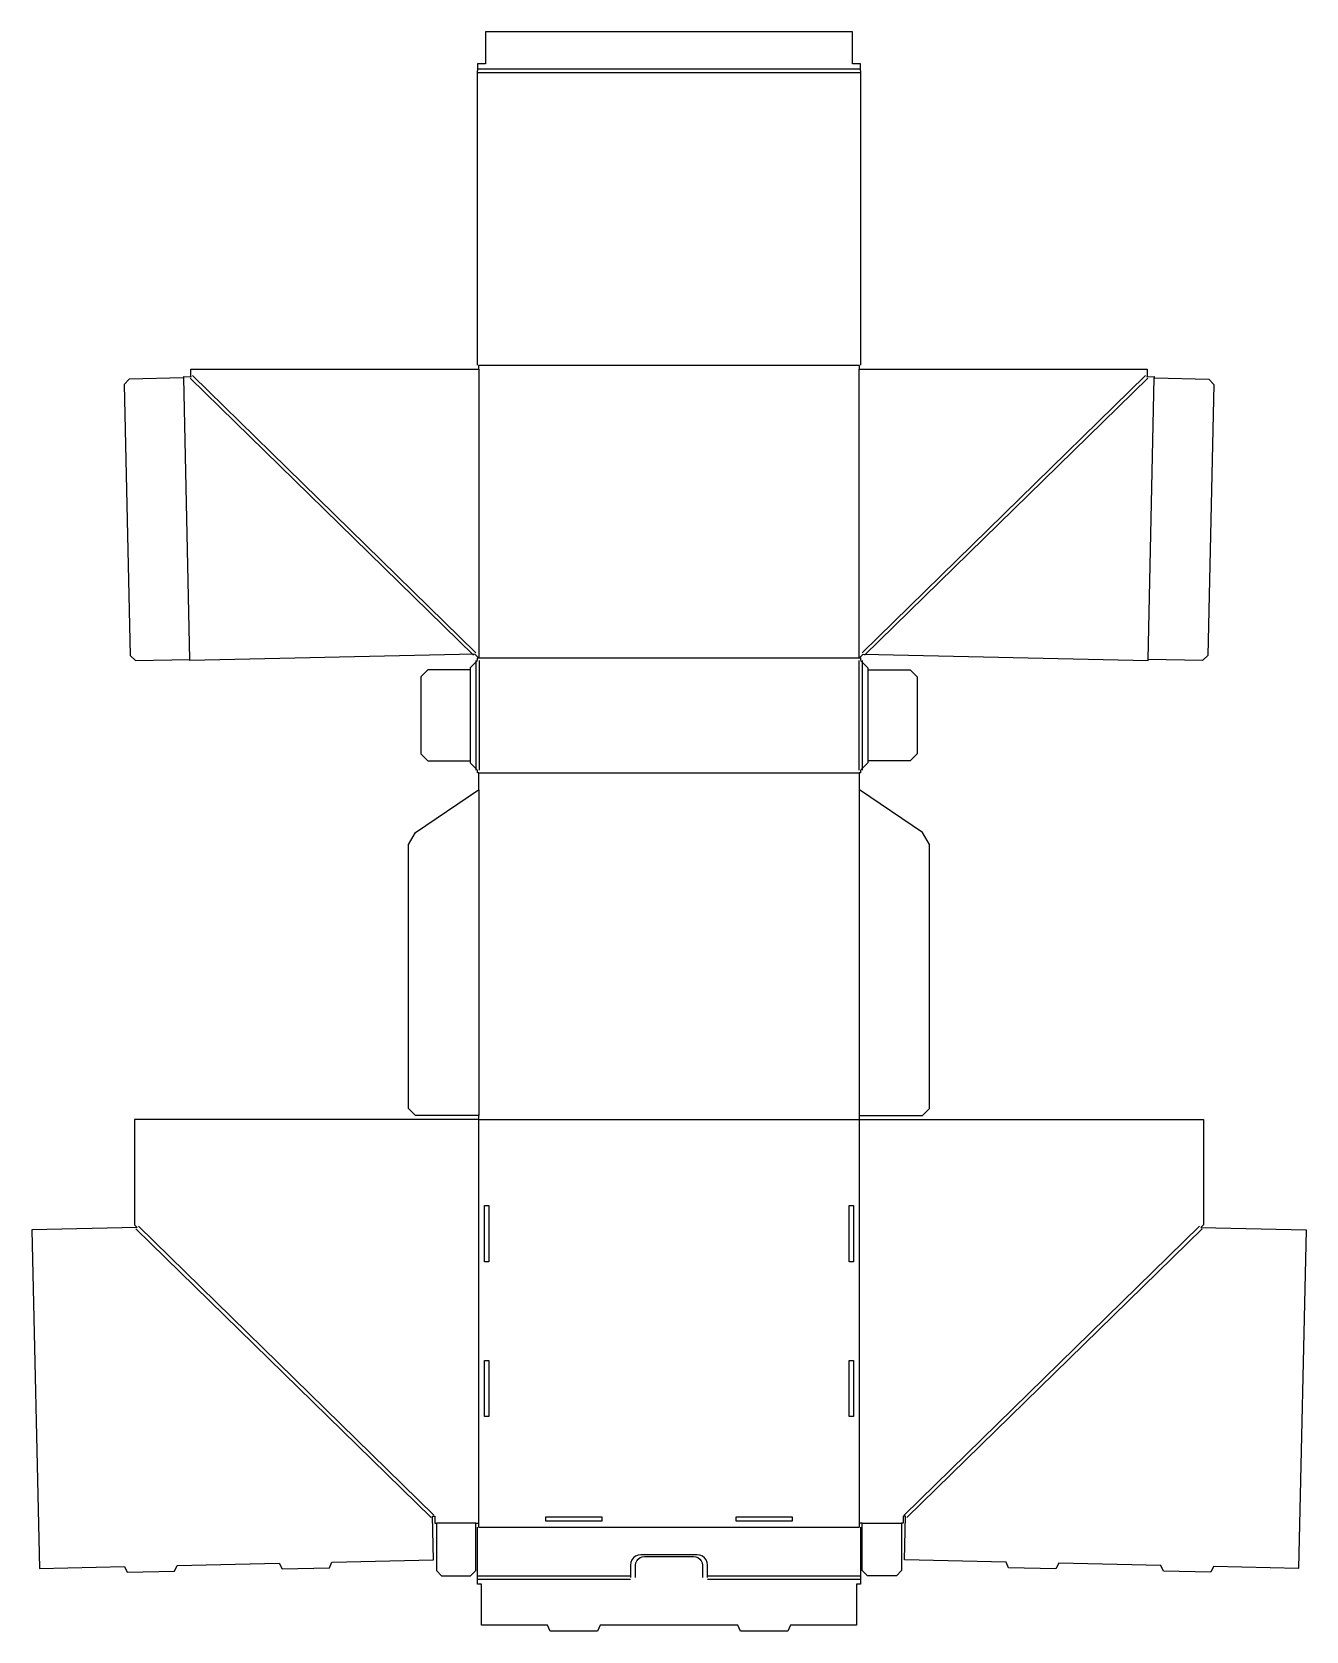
# Model space of a CAD drawing. Header units: millimetres. Extents: x 0 to 725, y 0 to 911.
import ezdxf

# ---------------------------------------------------------------- set-up
doc = ezdxf.new("R2010")
doc.units = ezdxf.units.MM
doc.layers.add('CREASE', color=5, linetype='CONTINUOUS')
doc.layers.add('CUT', color=1, linetype='CONTINUOUS')

msp = doc.modelspace()

# ---------------------------------------------------------------- linework, layer by layer
at = {"layer": 'CREASE'}
for p, q in [((253.66, 889.62), (471.81, 889.62)), ((253.66, 887.62), (471.81, 887.62)), ((254.35, 720.86), (471.13, 720.86)), ((89.94, 553.29), (86.41, 713.61)), ((90.0307, 713.5251), (251.4207, 555.6551)), ((91.4293, 714.9549), (252.8193, 557.0849)), ((254.41, 718.57), (254.41, 554.13)), ((471.07, 554.13), (471.07, 718.57)), ((634.0507, 714.9549), (472.6607, 557.0849)), ((635.4493, 713.5251), (474.0593, 555.6551)), ((635.54, 553.29), (639.07, 713.61)), ((249.46, 547.43), (249.46, 495.48)), ((252.66, 552.63), (252.66, 490.28)), ((254.41, 554.13), (471.07, 554.13)), ((254.66, 552.63), (254.66, 490.28)), ((470.82, 552.63), (470.82, 490.28)), ((472.82, 552.63), (472.82, 490.28)), ((476.02, 547.43), (476.02, 495.48)), ((254.41, 488.78), (471.07, 488.78)), ((254.41, 479.08), (254.41, 293.57)), ((471.07, 479.08), (471.07, 293.57)), ((254.41, 61.5), (254.41, 291.28)), ((254.41, 291.28), (471.07, 291.28)), ((471.07, 291.28), (471.07, 61.5)), ((59.2107, 229.0951), (227.3607, 64.6151)), ((60.6093, 230.5249), (228.7593, 66.0449)), ((664.8707, 230.5249), (496.7207, 66.0449)), ((666.2693, 229.0951), (498.1193, 64.6151)), ((252.67, 61.5), (230.28, 61.5)), ((254.35, 59.21), (471.13, 59.21)), ((472.81, 61.5), (495.2, 61.5)), ((253.66, 31.46), (340.8, 31.46)), ((253.66, 29.46), (340.8, 29.46)), ((384.68, 31.46), (471.81, 31.46)), ((384.68, 29.46), (471.81, 29.46))]:
    msp.add_line(p, q, dxfattribs=at)
at = {"layer": 'CUT'}
for p, q in [((467.24, 910.62), (258.24, 910.62)), ((258.24, 910.62), (258.24, 892.45)), ((467.24, 892.45), (467.24, 910.62)), ((258.24, 892.45), (253.66, 892.45)), ((253.66, 892.45), (253.66, 888.7)), ((471.81, 892.45), (467.24, 892.45)), ((471.81, 888.7), (471.81, 892.45)), ((253.66, 720.94), (253.66, 888.54)), ((471.81, 888.54), (471.81, 720.94)), ((254.41, 718.57), (254.41, 720.78)), ((471.07, 720.78), (471.07, 718.57)), ((55.42, 712.92), (52.49, 709.87)), ((86.33, 713.6082), (55.42, 712.92)), ((86.4171, 713.6102), (86.4, 714.39)), ((86.4, 714.39), (90.73, 714.24)), ((90.47, 714.74), (90.47, 718.57)), ((90.47, 718.57), (254.33, 718.57)), ((90.73, 714.24), (90.47, 714.74)), ((471.15, 718.57), (635.01, 718.57)), ((635.01, 714.74), (634.75, 714.24)), ((634.75, 714.24), (639.08, 714.39)), ((635.01, 718.57), (635.01, 714.74)), ((639.08, 714.39), (639.0629, 713.6102)), ((639.15, 713.6082), (670.06, 712.92)), ((670.06, 712.92), (672.99, 709.87)), ((52.49, 709.87), (55.88, 555.54)), ((672.99, 709.87), (669.6, 555.54)), ((55.88, 555.54), (58.95, 552.61)), ((252.0081, 556.3675), (89.95, 552.78)), ((252.12, 556.37), (254.33, 554.2083)), ((473.36, 556.37), (471.15, 554.2083)), ((473.4719, 556.3675), (635.53, 552.78)), ((669.6, 555.54), (666.53, 552.61)), ((58.95, 552.61), (89.86, 553.2882)), ((89.95, 552.78), (89.9388, 553.29)), ((225.46, 547.43), (221.46, 543.43)), ((249.38, 547.43), (225.46, 547.43)), ((253.58, 552.55), (249.46, 548.43)), ((249.46, 548.43), (249.46, 547.43)), ((253.66, 552.63), (253.66, 554.13)), ((253.66, 554.13), (254.33, 554.13)), ((471.15, 554.13), (471.82, 554.13)), ((471.82, 554.13), (471.82, 552.63)), ((471.9, 552.55), (476.02, 548.43)), ((476.02, 548.43), (476.02, 547.43)), ((476.1, 547.43), (500.02, 547.43)), ((500.02, 547.43), (504.02, 543.43)), ((635.53, 552.78), (635.5412, 553.29)), ((666.53, 552.61), (635.62, 553.2882)), ((221.46, 543.43), (221.46, 499.48)), ((504.02, 543.43), (504.02, 499.48)), ((221.46, 499.48), (225.46, 495.48)), ((225.46, 495.48), (249.38, 495.48)), ((249.46, 495.48), (249.46, 494.48)), ((249.46, 494.48), (253.58, 490.36)), ((476.02, 494.48), (471.9, 490.36)), ((476.02, 495.48), (476.02, 494.48)), ((500.02, 495.48), (476.1, 495.48)), ((504.02, 499.48), (500.02, 495.48)), ((253.66, 488.78), (253.66, 490.28)), ((254.41, 488.78), (253.66, 488.78)), ((254.41, 479.08), (254.41, 488.7)), ((471.82, 488.78), (471.07, 488.78)), ((471.07, 488.7), (471.07, 479.08)), ((471.82, 490.28), (471.82, 488.78)), ((218.41, 454.82), (254.33, 479.0261)), ((507.07, 454.82), (471.15, 479.0261)), ((214.41, 448), (218.41, 454.82)), ((214.41, 297.57), (214.41, 448)), ((511.07, 448), (507.07, 454.82)), ((511.07, 297.57), (511.07, 448)), ((218.41, 293.57), (214.41, 297.57)), ((254.33, 293.57), (218.41, 293.57)), ((254.41, 291.36), (254.41, 293.57)), ((471.07, 293.57), (471.07, 291.36)), ((471.15, 293.57), (507.07, 293.57)), ((507.07, 293.57), (511.07, 297.57)), ((254.33, 291.28), (58.41, 291.28)), ((58.41, 291.28), (58.41, 231.28)), ((471.15, 291.28), (667.07, 291.28)), ((667.07, 291.28), (667.07, 231.28)), ((257.74, 242.3), (260.24, 242.3)), ((257.74, 210.31), (257.74, 242.3)), ((260.24, 242.3), (260.24, 210.31)), ((465.24, 242.3), (467.74, 242.3)), ((465.24, 210.31), (465.24, 242.3)), ((467.74, 242.3), (467.74, 210.31)), ((59.91, 229.81), (0, 228.49)), ((0, 228.49), (4.23, 35.6)), ((58.41, 231.28), (59.9114, 229.8114)), ((667.07, 231.28), (665.5686, 229.8114)), ((665.57, 229.81), (725.48, 228.49)), ((725.48, 228.49), (721.25, 35.6)), ((260.24, 210.31), (257.74, 210.31)), ((467.74, 210.31), (465.24, 210.31)), ((257.74, 154.12), (260.24, 154.12)), ((257.74, 122.12), (257.74, 154.12)), ((260.24, 154.12), (260.24, 122.12)), ((465.24, 154.12), (467.74, 154.12)), ((465.24, 122.12), (465.24, 154.12)), ((467.74, 154.12), (467.74, 122.12)), ((260.24, 122.12), (257.74, 122.12)), ((467.74, 122.12), (465.24, 122.12)), ((228.59, 40.52), (228.06, 65.33)), ((228.06, 65.33), (229.49, 65.33)), ((229.49, 65.33), (229.49, 61.5)), ((292.57, 65.04), (324.57, 65.04)), ((292.57, 62.54), (292.57, 65.04)), ((324.57, 65.04), (324.57, 62.54)), ((400.9, 65.04), (432.9, 65.04)), ((400.9, 62.54), (400.9, 65.04)), ((432.9, 65.04), (432.9, 62.54)), ((497.42, 65.33), (495.99, 65.33)), ((495.99, 65.33), (495.99, 61.5)), ((496.89, 40.52), (497.42, 65.33)), ((229.49, 61.5), (230.28, 61.5)), ((230.28, 61.42), (230.28, 34.5)), ((252.67, 61.5), (254.33, 61.5)), ((252.67, 34.5), (252.67, 61.42)), ((253.66, 30.54), (253.66, 59.13)), ((254.41, 59.29), (254.41, 61.5)), ((324.57, 62.54), (292.57, 62.54)), ((432.9, 62.54), (400.9, 62.54)), ((471.07, 61.5), (471.07, 59.29)), ((472.81, 61.5), (471.15, 61.5)), ((471.81, 59.13), (471.81, 30.54)), ((472.81, 34.5), (472.81, 61.42)), ((495.99, 61.5), (495.2, 61.5)), ((495.2, 61.42), (495.2, 34.5)), ((4.23, 35.6), (52.65, 36.66)), ((52.65, 36.66), (54.23, 33.44)), ((81.23, 34.03), (82.66, 37.32)), ((82.66, 37.32), (140.83, 38.59)), ((140.83, 38.59), (142.4, 35.38)), ((169.39, 35.97), (170.82, 39.26)), ((170.82, 39.26), (228.59, 40.52)), ((340.94, 39.01), (340.74, 37.46)), ((340.74, 37.46), (340.74, 30.54)), ((341.54, 40.46), (340.94, 39.01)), ((342.5, 41.7), (341.54, 40.46)), ((343.74, 42.66), (342.5, 41.7)), ((345.19, 43.26), (343.74, 42.66)), ((343.74, 37.46), (343.91, 38.75)), ((343.74, 30.54), (343.74, 37.46)), ((343.91, 38.75), (344.41, 39.96)), ((344.41, 39.96), (345.2, 41)), ((346.74, 43.46), (345.19, 43.26)), ((345.2, 41), (346.24, 41.79)), ((346.24, 41.79), (347.45, 42.29)), ((378.74, 43.46), (346.74, 43.46)), ((347.45, 42.29), (348.74, 42.46)), ((348.74, 42.46), (376.74, 42.46)), ((376.74, 42.46), (378.03, 42.29)), ((378.03, 42.29), (379.24, 41.79)), ((380.29, 43.26), (378.74, 43.46)), ((379.24, 41.79), (380.28, 41)), ((380.28, 41), (381.07, 39.96)), ((381.74, 42.66), (380.29, 43.26)), ((381.07, 39.96), (381.57, 38.75)), ((381.57, 38.75), (381.74, 37.46)), ((382.98, 41.7), (381.74, 42.66)), ((381.74, 37.46), (381.74, 30.54)), ((383.94, 40.46), (382.98, 41.7)), ((384.54, 39.01), (383.94, 40.46)), ((384.74, 37.46), (384.54, 39.01)), ((384.74, 30.54), (384.74, 37.46)), ((554.66, 39.26), (496.89, 40.52)), ((556.09, 35.97), (554.66, 39.26)), ((584.65, 38.59), (583.08, 35.38)), ((642.82, 37.32), (584.65, 38.59)), ((644.25, 34.03), (642.82, 37.32)), ((672.83, 36.66), (671.25, 33.44)), ((721.25, 35.6), (672.83, 36.66)), ((54.23, 33.44), (81.23, 34.03)), ((142.4, 35.38), (169.39, 35.97)), ((230.28, 34.5), (233.28, 31.5)), ((233.28, 31.5), (249.67, 31.5)), ((249.67, 31.5), (252.67, 34.5)), ((253.66, 26.63), (253.66, 30.38)), ((471.81, 30.38), (471.81, 26.63)), ((475.81, 31.5), (472.81, 34.5)), ((492.2, 31.5), (475.81, 31.5)), ((495.2, 34.5), (492.2, 31.5)), ((583.08, 35.38), (556.09, 35.97)), ((671.25, 33.44), (644.25, 34.03)), ((255.95, 26.63), (253.66, 26.63)), ((255.95, 3.25), (255.95, 26.63)), ((471.81, 26.63), (469.53, 26.63)), ((469.53, 26.63), (469.53, 3.25)), ((293.57, 3.25), (255.95, 3.25)), ((295.07, 0), (293.57, 3.25)), ((322.07, 0), (295.07, 0)), ((323.57, 3.25), (322.07, 0)), ((401.9, 3.25), (323.57, 3.25)), ((403.4, 0), (401.9, 3.25)), ((430.4, 0), (403.4, 0)), ((431.9, 3.25), (430.4, 0)), ((469.53, 3.25), (431.9, 3.25))]:
    msp.add_line(p, q, dxfattribs=at)

doc.saveas('drawing.dxf')
